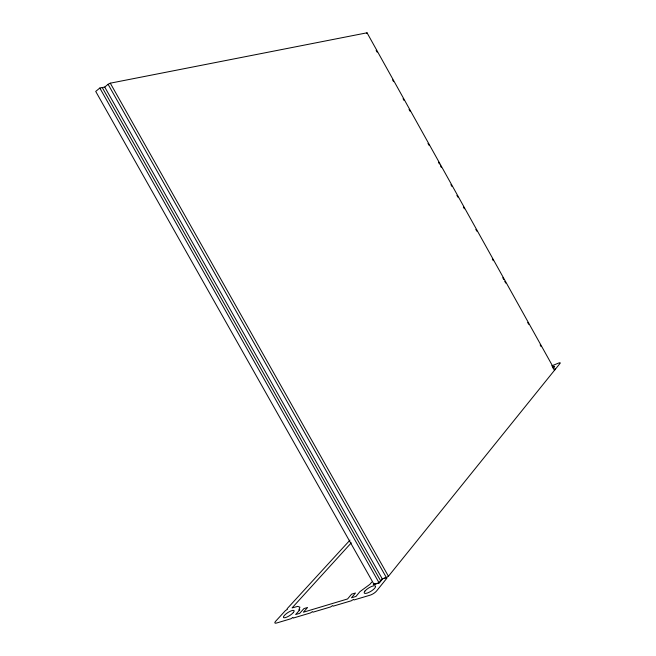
<?xml version="1.0" encoding="UTF-8"?>
<svg xmlns="http://www.w3.org/2000/svg" width="656" height="656" viewBox="0 0 656 656"><rect width="100%" height="100%" fill="white"/><g stroke="black" fill="none" stroke-linecap="round" stroke-linejoin="round"><path stroke-width="0.98" d="M366.671 33.333L367.04 32.8L554.771 369.935L554.099 369.918L555.509 369.025M374.346 583.381L373.223 584.75L379.348 582.889L382.694 578.772L386.302 577.665L388.434 576.271L560.126 363.293A3.583 0.713 -27.5 0 0 558.125 363.268L551.671 365.909M108.092 84.296L104.73 87.059L99.819 88.043L95.719 91.422L373.986 584.307L379.045 582.766L382.235 578.838L386.376 577.567L108.092 84.296L110.29 83.181L367.04 32.8M371.722 582.134L369.902 584.348L359.931 591.646L355.946 596.452L351.485 597.788L355.486 592.991L351.591 594.172L347.565 598.961L303.375 612.22L307.582 607.481L303.949 608.579L299.735 613.311L295.626 614.541L299.866 609.818L298.865 610.113L299.899 607.161L297.709 606.39L292.059 607.923L351.28 542.848M349.968 540.134L287.09 608.76L287.418 609.326L285.417 610.597L275.692 621.207A5.141 1.419 -32.9 0 0 276.594 623.02L290.895 618.756L292.961 617.435L293.306 618.042L310.452 612.934L312.543 611.597L312.937 612.196L330.608 606.931L332.715 605.578L333.166 606.169L351.386 600.748L353.518 599.371L354.027 599.961L370.099 595.172A5.42 1.656 -31.6 0 0 376.552 591.015L386.884 578.19L386.302 577.665M110.29 83.181L388.434 576.271M104.73 87.059L382.235 578.838M102.262 87.551L380.636 580.814M99.819 88.043L379.045 582.766M376.142 50.34L377.134 52.136M392.591 79.884L393.584 81.672M403.055 98.679L404.055 100.475M409.041 109.421L410.033 111.217M427.983 143.443L428.983 145.23M438.454 162.237L439.446 164.033M440.447 165.82L441.439 167.608M450.91 184.615L451.91 186.411M456.896 195.357L457.888 197.153M463.374 207.001L464.374 208.788M475.838 229.379L476.83 231.166M492.287 258.915L493.287 260.711M502.758 277.718L503.751 279.505M504.751 281.293L505.743 283.089M527.678 322.473L528.679 324.261M540.142 344.851L541.143 346.647M552.606 367.229L553.598 369.025M552.942 366.556A4.42 0.886 -27.6 0 1 553.32 367.942M365.08 590.917L364.441 591.81A6.609 2.001 -31.6 0 0 369.615 592.04A6.609 2.001 -31.6 0 0 375.478 586.062L374.961 585.775A6.609 2.001 -31.6 0 0 365.08 590.917M293.298 612.589L292.379 613.524A6.306 1.747 -32.8 0 1 283.966 617.755A6.306 1.747 -32.8 0 1 287.713 612.679L289.107 611.835A6.306 1.747 -32.8 0 1 293.298 612.589"/></g></svg>
